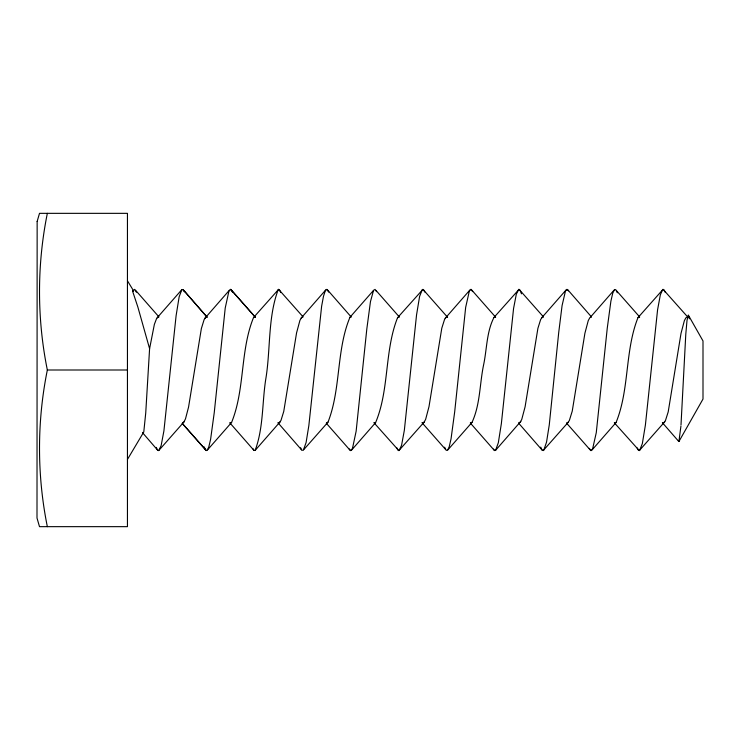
<?xml version="1.0" encoding="UTF-8"?>
<svg xmlns="http://www.w3.org/2000/svg" width="740" height="740" viewBox="0 0 740 740"><rect width="100%" height="100%" fill="white"/><g stroke="black" fill="none" stroke-linecap="round" stroke-linejoin="round"><path stroke-width="1.11" d="M681.004 424.889L685.786 334.295L686.998 320.512L688.255 315.185L689.412 318.811M158.804 317.09L157.731 317.257L156.51 318.736L154.373 324.361L149.591 348.679L145.734 412.976L143.782 431.957L127.447 459.429M680.93 426.027L678.922 441.512L678.367 440.42M47.342 213.342C36.907 264.874 36.907 318.468 47.342 370C36.907 421.532 36.907 475.126 47.342 526.658M149.591 348.679L137.862 307.045L132.673 291.43L133.117 290.385L133.514 290.829M132.673 291.43L134.606 289.358L136.428 292.226M277.953 422.771L301.828 450.179L303.335 450.299L306.092 442.548L308.839 425.63L321.641 306.129L323.482 296.315L325.322 290.635L326.839 289.349L328.662 292.087M376.568 291.662L375.041 289.396L373.534 290.376L370.463 301.624L366.818 328.986L356.134 431.235L352.462 448.496L350.64 450.642L349.123 448.865M518.694 422.947L520.22 422.226L521.746 419.441L525.095 406.796L537.915 328.282L540.663 319.504L542.189 317.321L543.41 317.108M617.317 292.762L615.782 289.682L614.579 289.525L612.748 293.16L610.898 301.134L607.263 328.162L596.274 432.669L592.592 448.977L591.075 450.642L589.253 448.366M444.62 447.191L446.155 450.29L447.506 450.336L449.189 446.84L451.039 438.903L454.684 411.884L465.664 307.368L469.345 291.014L470.862 289.331L472.684 291.606M206.858 317.081L205.637 317.377L204.111 319.652L201.363 328.56L188.552 407.13L185.5 418.831L183.973 421.93L182.447 422.975M143.347 433.27L142.533 432.401M679.283 440.874L703 399.045L703 340.955L688.422 315.24M278.259 422.91L279.479 422.623L281.006 420.357L283.744 411.468L296.564 332.907L299.922 320.401L301.448 317.691L302.975 317.081M447.293 317.108L446.072 317.312L444.546 319.458L441.799 328.181L428.987 406.676L425.63 419.386L424.103 422.207L422.577 422.947M232.545 292.161L230.723 289.349L228.901 291.218L225.228 307.979L214.239 412.707L210.595 439.394L208.754 447.136L207.219 450.272L205.711 450.197L204.185 446.904M662.707 422.882L663.928 422.697L665.454 420.57L668.202 411.893L681.013 333.398L684.37 320.651L685.897 317.802L687.423 317.053M566.59 422.892L567.821 422.679L569.347 420.514L572.242 411.135L584.905 333.268L588.263 320.587L589.78 317.775L591.306 317.053M303.946 449.439L327.996 422.17C341.029 388.925 336.21 350.15 349.955 317.284L373.534 290.376M447.598 317.284L422.947 289.349L397.556 317.719C384.338 350.982 389.444 389.712 375.587 422.642L351.546 450.142M688.034 317.358L663.086 289.331L637.991 317.627C624.726 350.862 629.601 389.49 616.032 422.568L591.982 450.031M447.959 449.763L472.009 422.383C480.38 404.373 479.613 383.302 483.757 364.126C486.92 348.66 486.652 331.64 493.978 317.442L519.064 289.34L543.262 316.664M204.721 318.496L229.511 290.08M445.156 318.357L469.956 289.95M568.487 290.857L566.97 289.331L565.452 291.07L562.086 305.555L558.746 332.26L549.265 424.927L546.536 442.122L543.771 450.197L542.263 450.272L518.666 423.215M590.39 317.229L613.978 290.228M493.441 449.106L494.662 450.605L495.569 450.346L520.831 421.356M301.143 318.071L325.933 289.729M252.858 448.57L254.07 450.466L255.124 450.42L280.395 421.513M541.578 317.95L566.368 289.636M614.33 422.781L639.286 450.623L664.844 421.661M157.121 317.83L181.911 289.553L183.113 289.636L184.334 291.782M207.524 449.901L231.574 422.475C245.06 389.332 240.056 350.668 253.543 317.525L278.629 289.331L302.827 316.581M373.894 422.651L398.851 450.642L424.409 421.8M495.569 450.346L498.325 442.761L501.359 423.641L513.569 308.478L516.335 294.104L518.768 289.358M142.663 432.826L157.805 450.364L158.712 450.586L183.973 421.93M543.169 450.623L568.431 422.059M327.996 422.17L326.46 422.956M181.911 289.553L179.154 296.805L176.111 315.638L163.91 430.902L161.154 445.545L158.712 450.586M255.124 450.42C263.468 428.183 262.099 403.115 265.669 379.759C270.72 350.307 267.63 317.404 278.323 289.386M397.556 317.719L399.082 317.072M472.009 422.383L470.483 422.901M637.991 317.627L639.517 317.099M422.346 289.488L419.599 296.416L416.546 314.944L404.345 430.273L401.589 445.203L399.147 450.549M639.591 450.493L642.338 443.602L645.391 425.093L657.582 309.773L660.348 294.807L662.781 289.433M253.543 317.525L255.069 317.136M231.574 422.475L230.048 422.864M493.978 317.442L495.199 317.062M616.032 422.568L614.801 422.938M375.587 422.642L374.366 422.91M349.955 317.284L351.176 317.127M47.342 370L127.447 370M678.784 441.484L662.402 422.707M230.723 289.349L255.235 317.108M182.281 423.419L206.312 450.623M616.392 290.533L639.684 316.97M471.158 289.386L495.671 317.22M566.738 423.326L590.779 450.586M231.935 290.718L255.226 317.099M182.29 423.428L205.1 449.254M375.957 290.376L399.249 316.859M470.316 423.021L494.357 450.42M421.967 422.642L445.545 449.43M326.303 423.234L350.335 450.549M135.522 290.219L158.813 316.757M327.136 289.488L350.917 316.646M229.881 422.91L253.922 450.336M567.58 289.553L591.352 316.785M207.163 317.229L183.113 289.636L206.895 316.942M638.38 450.253L637.159 447.931M663.993 289.83L665.214 292.282M397.944 450.133L396.723 447.682M423.558 289.729L424.779 292.022M279.535 289.95L280.756 292.559M157.5 450.031L156.279 447.404M127.447 280.793L133.376 290.533M519.97 290.08L521.506 293.826M541.957 449.892L540.737 447.117M301.522 449.763L300.607 447.746M37.148 221.454L37 518L39.026 525.03L39.507 526.658L127.447 526.658L127.447 213.342L39.507 213.342L37.148 221.454"/></g></svg>
